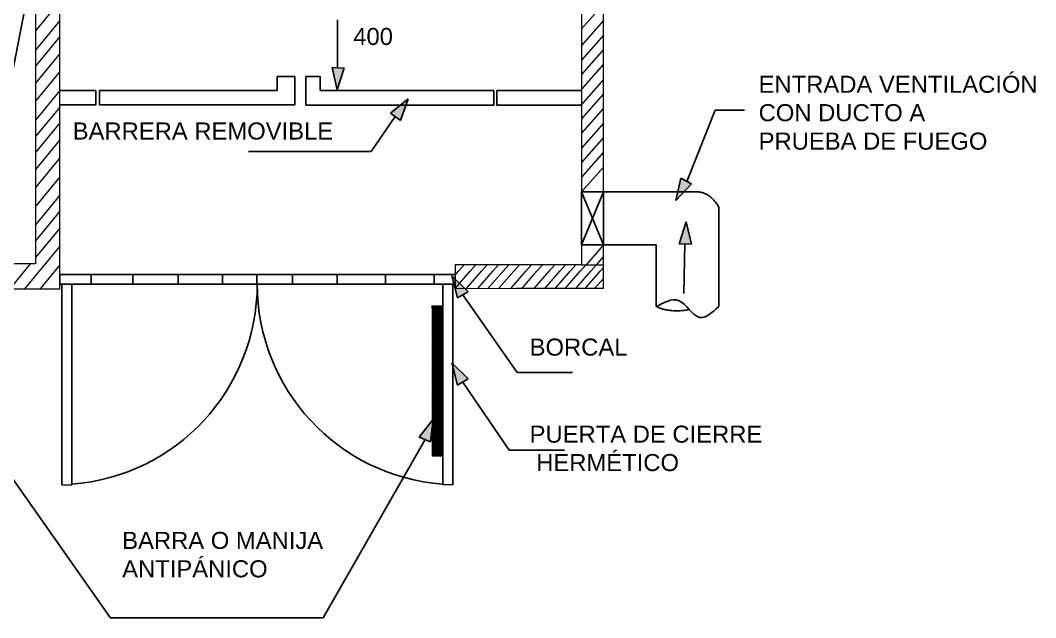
# Model space of a CAD drawing. Header units: millimetres. Extents: x 20 to 897, y 6 to 547.
# Drawn here: x 104.5 to 176.7, y 6.4 to 48.9 of the extents above; entities that cross this region are included whole.
import ezdxf

# ---------------------------------------------------------------- set-up
doc = ezdxf.new("R2010")
doc.units = ezdxf.units.MM
doc.linetypes.add('PHANTOM', pattern=[2.5, 1.25, -0.25, 0.25, -0.25, 0.25, -0.25])
doc.layers.get('0').update_dxf_attribs({"color": 162})
doc.layers.add('MUROS', color=250, linetype='Continuous', lineweight=0)
doc.layers.add('TIERRA', color=214, linetype='PHANTOM', lineweight=25)
doc.styles.get("Standard").update_dxf_attribs({"font": 'arial.ttf'})

msp = doc.modelspace()

# ---------------------------------------------------------------- hatches: boundary and pattern name
at = {"linetype": 'ByBlock', "lineweight": -2, "ltscale": 2}
h = msp.add_hatch(color=256, dxfattribs=at)
h.dxf.hatch_style = 1
h.paths.add_polyline_path([(126.64, 45.54), (127.011, 43.957), (127.51, 45.503)])
at = {"layer": 'MUROS', "linetype": 'ByBlock', "lineweight": -2, "ltscale": 2}
h = msp.add_hatch(color=256, dxfattribs=at)
h.dxf.hatch_style = 1
h.paths.add_polyline_path([(131.506, 41.787), (132.065, 43.313), (130.799, 42.295)])
h = msp.add_hatch(color=256, dxfattribs=at)
h.dxf.hatch_style = 1
h.paths.add_polyline_path([(151.445, 37.689), (151.099, 36.1), (152.215, 37.282)])
h = msp.add_hatch(color=256, dxfattribs=at)
h.dxf.hatch_style = 1
h.paths.add_polyline_path([(152.211, 32.989), (151.84, 34.571), (151.342, 33.025)])
h = msp.add_hatch(color=256, dxfattribs=at)
h.dxf.hatch_style = 1
h.paths.add_polyline_path([(136.319, 29.607), (135.154, 30.74), (135.567, 29.169)])
h = msp.add_hatch(color=256, dxfattribs=at)
h.dxf.hatch_style = 1
h.paths.add_polyline_path([(136.319, 23.419), (135.154, 24.552), (135.567, 22.981)])
h = msp.add_hatch(color=256, dxfattribs=at)
h.dxf.hatch_style = 1
h.paths.add_polyline_path([(133.652, 18.951), (133.838, 20.565), (132.845, 19.279)])
at = {"layer": 'TIERRA', "linetype": 'ByBlock', "lineweight": -2, "ltscale": 2}
h = msp.add_hatch(dxfattribs=at)
h.set_pattern_fill('ANSI31', color=256, scale=0.00535)
h.set_pattern_definition([(45, (-256.132318, -260.266443), (-0.01201109483, 0.01201109483), [])])
h.paths.add_polyline_path([(133.756, 17.933), (134.515, 17.933), (134.515, 28.602), (133.756, 28.602)])

# ---------------------------------------------------------------- linework, layer by layer
at = {"linetype": 'ByBlock', "lineweight": -2, "ltscale": 2}
for p, q in [((127.029, 48.932), (127.029, 45.524)), ((126.64, 45.54), (127.51, 45.503)), ((127.011, 43.957), (126.64, 45.54)), ((127.51, 45.503), (127.011, 43.957))]:
    msp.add_line(p, q, dxfattribs=at)
at = {"layer": 'MUROS'}
for p, q in [((105.548, 69.828), (105.548, 31.588)), ((145.942, 29.871), (145.942, 69.828)), ((107.289, 29.817), (107.289, 68.211)), ((144.396, 68.211), (144.396, 31.534)), ((107.291, 50.257), (105.548, 48.151)), ((145.942, 50.063), (144.396, 48.287)), ((107.291, 48.884), (105.548, 46.778)), ((145.942, 48.893), (144.396, 47.116)), ((107.291, 47.752), (105.548, 45.646)), ((145.942, 47.849), (144.396, 46.073)), ((107.291, 46.553), (105.548, 44.447)), ((145.942, 46.836), (144.396, 45.06)), ((145.942, 45.778), (144.396, 44.001)), ((107.291, 45.268), (105.548, 43.162)), ((145.942, 44.69), (144.396, 42.914)), ((107.291, 43.922), (105.548, 41.816)), ((145.942, 43.68), (144.396, 41.904)), ((107.291, 42.74), (105.548, 40.634)), ((145.942, 42.668), (144.396, 40.891)), ((107.291, 41.608), (105.548, 39.502)), ((145.942, 41.587), (144.396, 39.81)), ((145.942, 40.584), (144.396, 38.808)), ((107.291, 40.409), (105.548, 38.303)), ((107.291, 39.124), (105.548, 37.018)), ((145.942, 39.523), (144.396, 37.746)), ((145.942, 38.478), (144.396, 36.702)), ((107.291, 37.778), (105.548, 35.672)), ((107.291, 36.476), (105.548, 34.37)), ((107.291, 35.344), (105.548, 33.238)), ((107.289, 34.14), (105.545, 32.034)), ((107.291, 32.859), (104.773, 29.817)), ((145.942, 32.95), (144.711, 31.536)), ((145.45, 31.536), (145.942, 32.101)), ((105.548, 31.588), (102.69, 31.588)), ((105.178, 31.588), (103.711, 29.817)), ((107.291, 31.513), (105.887, 29.817)), ((144.396, 31.534), (135.391, 31.534)), ((135.391, 31.534), (135.391, 29.834)), ((135.391, 29.834), (136.466, 31.069)), ((135.391, 30.795), (135.63, 31.069)), ((135.63, 31.069), (136.034, 31.534)), ((136.199, 29.834), (137.273, 31.069)), ((136.466, 31.069), (136.87, 31.534)), ((137.004, 29.834), (138.078, 31.069)), ((137.273, 31.069), (137.678, 31.534)), ((137.732, 29.854), (138.807, 31.069)), ((138.078, 31.069), (138.483, 31.534)), ((138.518, 29.861), (139.57, 31.069)), ((138.807, 31.069), (139.211, 31.534)), ((139.374, 29.868), (140.419, 31.069)), ((139.57, 31.069), (139.974, 31.534)), ((140.174, 29.871), (141.217, 31.069)), ((140.419, 31.069), (140.824, 31.534)), ((141.041, 29.871), (142.084, 31.069)), ((141.217, 31.069), (141.621, 31.534)), ((141.802, 29.871), (142.845, 31.069)), ((142.084, 31.069), (142.488, 31.534)), ((142.528, 29.871), (143.571, 31.069)), ((142.845, 31.069), (143.249, 31.534)), ((143.259, 29.871), (144.302, 31.069)), ((143.571, 31.069), (143.975, 31.534)), ((144.004, 29.871), (145.047, 31.069)), ((144.302, 31.069), (144.707, 31.534)), ((144.396, 31.534), (145.942, 31.534)), ((144.67, 29.871), (145.713, 31.069)), ((145.047, 31.069), (145.451, 31.534)), ((145.713, 31.069), (145.942, 31.333)), ((145.34, 29.871), (145.942, 30.563)), ((102.69, 29.817), (105.219, 29.817)), ((105.219, 29.817), (107.289, 29.817)), ((135.391, 29.834), (139.728, 29.871)), ((139.728, 29.871), (145.942, 29.871)), ((107.416, 15.892), (108.129, 15.892)), ((135.226, 15.892), (134.513, 15.892))]:
    msp.add_line(p, q, dxfattribs=at)
at = {"layer": 'MUROS', "linetype": 'ByBlock', "lineweight": -2, "ltscale": 2}
for p, q in [((102.152, 36.391), (105.478, 53.279)), ((130.799, 42.295), (132.065, 43.313)), ((132.065, 43.313), (131.506, 41.787)), ((129.416, 39.587), (131.126, 42.06)), ((131.506, 41.787), (130.799, 42.295)), ((153.885, 42.513), (151.881, 37.458)), ((155.992, 42.513), (153.885, 42.513)), ((120.705, 39.587), (129.416, 39.587)), ((151.099, 36.1), (151.445, 37.689)), ((151.445, 37.689), (152.215, 37.282)), ((152.215, 37.282), (151.099, 36.1)), ((144.396, 32.95), (144.396, 36.702)), ((144.396, 36.702), (145.942, 36.702)), ((145.942, 36.702), (144.396, 32.95)), ((145.942, 32.95), (144.396, 36.702)), ((145.942, 36.702), (145.942, 32.95)), ((145.942, 36.702), (152.744, 36.702)), ((154.149, 35.629), (154.149, 28.553)), ((151.342, 33.025), (151.84, 34.571)), ((151.84, 34.571), (152.211, 32.989)), ((145.942, 32.95), (144.396, 32.95)), ((145.942, 32.95), (149.703, 32.95)), ((149.703, 32.95), (149.703, 28.553)), ((152.211, 32.989), (151.342, 33.025)), ((151.673, 29.49), (151.745, 33.008)), ((107.289, 30.154), (107.289, 30.849)), ((107.289, 30.849), (135.391, 30.849)), ((109.517, 30.849), (109.517, 30.154)), ((112.474, 30.849), (112.474, 30.154)), ((115.696, 30.849), (115.696, 30.154)), ((118.858, 30.849), (118.858, 30.154)), ((121.304, 30.849), (121.304, 30.154)), ((123.829, 30.849), (123.829, 30.154)), ((127.017, 30.849), (127.017, 30.154)), ((130.435, 30.849), (130.435, 30.154)), ((133.912, 30.849), (133.912, 30.154)), ((135.567, 29.169), (135.154, 30.74)), ((135.154, 30.74), (136.319, 29.607)), ((135.391, 30.849), (135.391, 30.135)), ((135.226, 30.154), (107.289, 30.154)), ((135.391, 30.135), (135.226, 30.135)), ((136.319, 29.607), (135.567, 29.169)), ((139.815, 23.872), (135.936, 29.384)), ((135.567, 22.981), (135.154, 24.552)), ((135.154, 24.552), (136.319, 23.419)), ((139.815, 23.872), (143.748, 23.872)), ((136.319, 23.419), (135.567, 22.981)), ((139.236, 18.358), (135.936, 23.196)), ((132.845, 19.279), (133.838, 20.565)), ((133.838, 20.565), (133.652, 18.951)), ((110.86, 6.464), (102.052, 18.978)), ((126.014, 6.446), (133.261, 19.11)), ((133.652, 18.951), (132.845, 19.279)), ((139.236, 18.358), (143.169, 18.358)), ((110.857, 6.446), (126.014, 6.446))]:
    msp.add_line(p, q, dxfattribs=at)
at = {"layer": 'MUROS', "linetype": 'ByBlock', "lineweight": 25}
for p, q in [((107.416, 15.892), (107.416, 30.154)), ((108.129, 30.154), (108.129, 15.892)), ((134.513, 30.154), (134.513, 15.892)), ((135.226, 15.892), (135.226, 30.154))]:
    msp.add_line(p, q, dxfattribs=at)
for centre, start, end in [((107.059, 30.154), 274.30122, 0), ((135.582, 30.154), 180, 265.69878)]:
    msp.add_arc(centre, 14.262, start, end, dxfattribs=at)
at = {"layer": 'MUROS', "linetype": 'ByBlock', "lineweight": -2, "ltscale": 2}
for points in [[(152.744, 36.702), (153.586, 36.603), (154.149, 35.629)], [(149.703, 28.553), (150.701, 28.092), (152.054, 28.345)]]:
    msp.add_open_spline(points, degree=2, dxfattribs=at)
msp.add_spline([(154.149, 28.553), (152.782, 27.792), (151.292, 28.984), (149.703, 28.553)], degree=3, dxfattribs=at)
at = {"layer": 'TIERRA', "linetype": 'ByBlock', "lineweight": -2}
for p, q in [((122.744, 43.918), (122.744, 44.913)), ((122.744, 44.913), (124.003, 44.913)), ((124.003, 44.913), (124.003, 42.89)), ((124.783, 44.913), (124.783, 42.876)), ((125.802, 44.913), (124.783, 44.913)), ((125.802, 43.918), (125.802, 44.913)), ((110.111, 43.918), (110.111, 42.89)), ((110.111, 43.918), (122.744, 43.918)), ((138.146, 43.918), (125.802, 43.918)), ((138.146, 42.876), (138.146, 43.918)), ((138.374, 43.918), (138.374, 42.884)), ((138.374, 43.918), (144.396, 43.918)), ((110.111, 42.89), (124.003, 42.89)), ((124.783, 42.876), (138.146, 42.876)), ((138.374, 42.884), (144.396, 42.884))]:
    msp.add_line(p, q, dxfattribs=at)
at = {"layer": 'TIERRA', "linetype": 'ByBlock', "lineweight": -2, "ltscale": 2}
for p, q in [((109.846, 43.918), (107.291, 43.922)), ((109.846, 42.901), (107.289, 42.901))]:
    msp.add_line(p, q, dxfattribs=at)
at = {"layer": 'TIERRA', "lineweight": -2}
msp.add_line((109.846, 43.918), (109.846, 42.901), dxfattribs=at)

# ---------------------------------------------------------------- texts
at = {"linetype": 'ByBlock', "lineweight": -2, "ltscale": 2, "insert": (128.15, 48.362), "char_height": 1.2118, "attachment_point": 1}
msp.add_mtext_dynamic_manual_height_columns('400', width=2.05965, gutter_width=6.059, heights=[0], dxfattribs=at)
at = {"layer": 'MUROS', "linetype": 'ByBlock', "lineweight": -2, "ltscale": 2, "attachment_point": 1}
for s, insert, char_height in [('ENTRADA VENTILACIÓN\\PCON DUCTO A \\PPRUEBA DE FUEGO', (156.988, 44.964), 1.21176), ('BARRERA REMOVIBLE', (108.194, 41.643), 1.21176), ('BORCAL', (140.696, 26.284), 1.2118), ('PUERTA DE CIERRE\\P HERMÉTICO', (140.696, 20.097), 1.21176), ('BARRA O MANIJA \\PANTIPÁNICO', (111.714, 12.546), 1.21176)]:
    msp.add_mtext_dynamic_manual_height_columns(s, width=27.41561, gutter_width=6.059, heights=[0], dxfattribs=dict(at, insert=insert, char_height=char_height))

doc.saveas('drawing.dxf')
